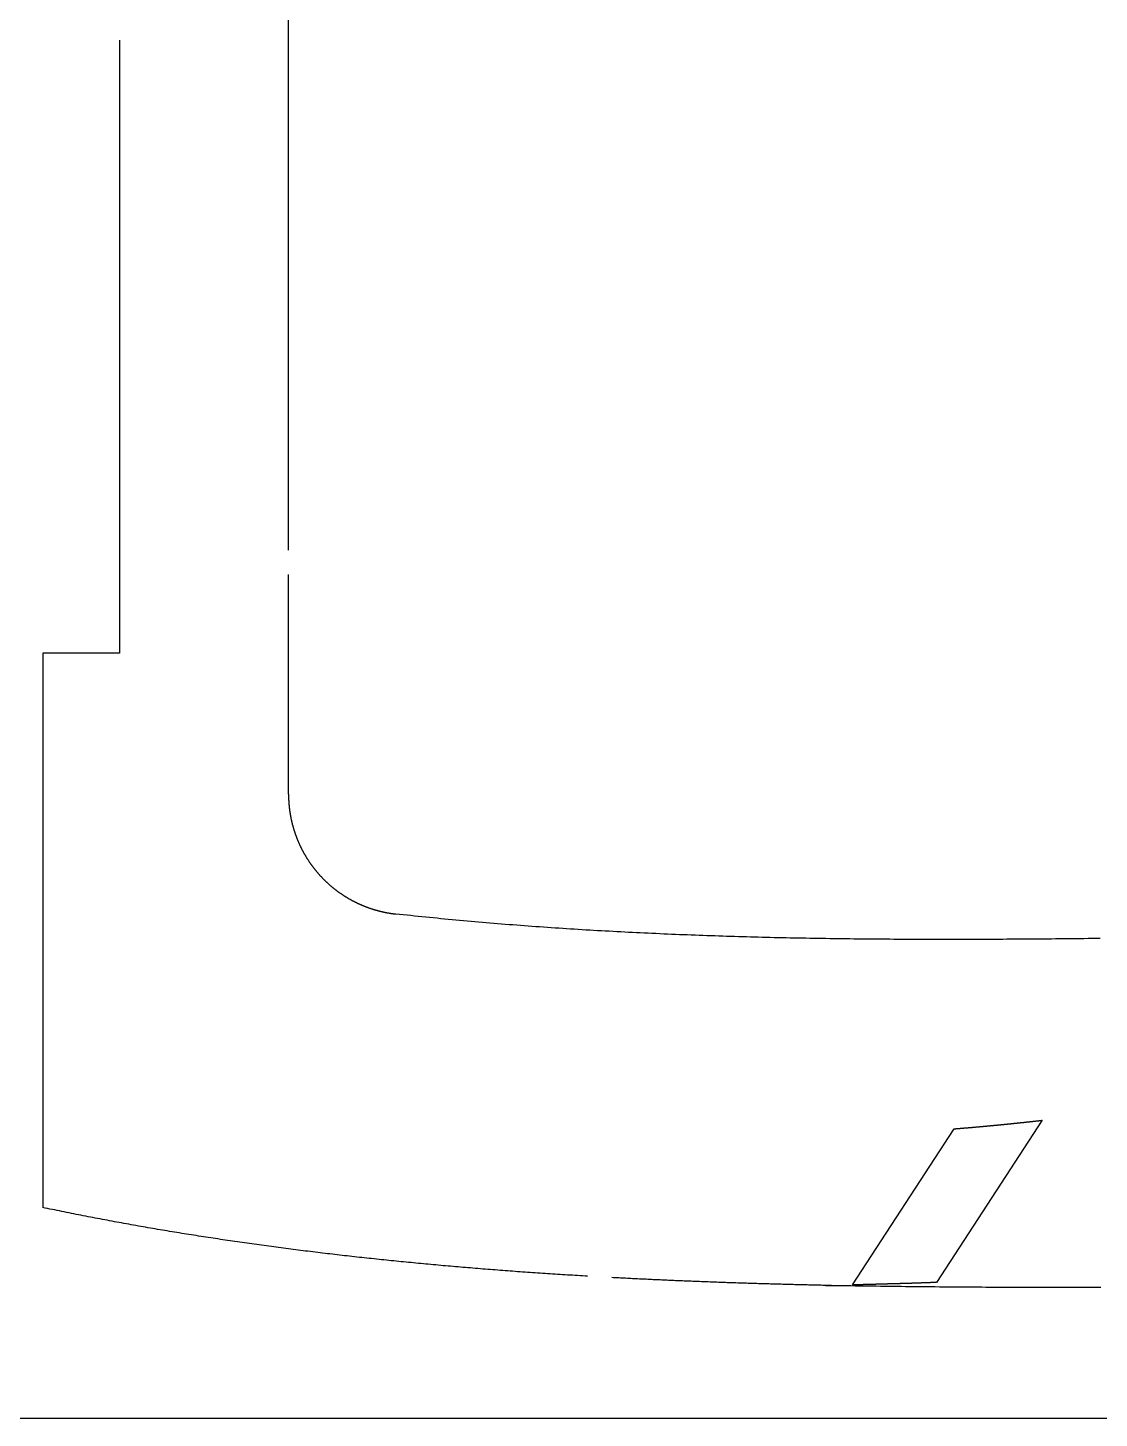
# Model space of a CAD drawing. Extents: x -234 to 666, y 203 to 303.
# Drawn here: x 112.3 to 156.2, y 203.5 to 260.5 of the extents above; entities that cross this region are included whole.
import ezdxf

# ---------------------------------------------------------------- set-up
doc = ezdxf.new("R2010")
doc.units = 0
doc.layers.get('0').update_dxf_attribs({"linetype": 'CONTINUOUS'})
doc.layers.add('90X10', color=1, linetype='CONTINUOUS')

msp = doc.modelspace()

# ---------------------------------------------------------------- linework, layer by layer
for p, q in [((122.94486, 239.06249), (122.94486, 275.75354)), ((116.02549, 259.97074), (116.02549, 234.84529)), ((122.94486, 229.06249), (122.94486, 238.06249)), ((112.88118, 234.84529), (112.88118, 212.12437)), ((116.02549, 234.84529), (112.88118, 234.84529)), ((153.82603, 215.7001), (149.498, 209.05472)), ((146.05195, 208.95107), (150.2193, 215.34972)), ((145.18852, 208.92787), (144.94902, 208.92144))]:
    msp.add_line(p, q)
for points in [[(122.945, 229.062, 0), (122.945, 229.045, 0), (122.945, 229.028, 0), (122.945, 229.01, 0), (122.945, 228.993, 0), (122.946, 228.975, 0), (122.946, 228.958, 0), (122.946, 228.941, 0), (122.947, 228.923, 0), (122.947, 228.906, 0), (122.948, 228.888, 0), (122.949, 228.871, 0), (122.949, 228.854, 0), (122.95, 228.836, 0), (122.951, 228.819, 0), (122.952, 228.801, 0), (122.953, 228.784, 0), (122.954, 228.767, 0), (122.955, 228.749, 0), (122.956, 228.732, 0), (122.957, 228.715, 0), (122.958, 228.697, 0), (122.96, 228.68, 0), (122.961, 228.663, 0), (122.963, 228.645, 0), (122.964, 228.628, 0), (122.966, 228.611, 0), (122.967, 228.593, 0), (122.969, 228.576, 0), (122.971, 228.559, 0), (122.972, 228.542, 0), (122.974, 228.524, 0), (122.976, 228.507, 0), (122.978, 228.49, 0), (122.98, 228.472, 0), (122.982, 228.455, 0), (122.984, 228.438, 0), (122.987, 228.421, 0), (122.989, 228.404, 0), (122.991, 228.386, 0), (122.994, 228.369, 0), (122.996, 228.352, 0), (122.999, 228.335, 0), (123.001, 228.318, 0), (123.004, 228.301, 0), (123.007, 228.283, 0), (123.009, 228.266, 0), (123.012, 228.249, 0), (123.015, 228.232, 0), (123.018, 228.215, 0), (123.021, 228.198, 0), (123.024, 228.181, 0), (123.027, 228.164, 0), (123.031, 228.147, 0), (123.034, 228.13, 0), (123.037, 228.113, 0), (123.04, 228.096, 0), (123.044, 228.079, 0), (123.047, 228.062, 0), (123.051, 228.045, 0), (123.054, 228.028, 0), (123.058, 228.011, 0), (123.062, 227.994, 0), (123.066, 227.977, 0), (123.07, 227.96, 0), (123.073, 227.943, 0), (123.077, 227.926, 0), (123.081, 227.909, 0), (123.085, 227.892, 0), (123.09, 227.875, 0), (123.094, 227.859, 0), (123.098, 227.842, 0), (123.102, 227.825, 0), (123.107, 227.808, 0), (123.111, 227.791, 0), (123.116, 227.775, 0), (123.12, 227.758, 0), (123.125, 227.741, 0), (123.13, 227.724, 0), (123.134, 227.708, 0), (123.139, 227.691, 0), (123.144, 227.674, 0), (123.149, 227.658, 0), (123.154, 227.641, 0), (123.159, 227.624, 0), (123.164, 227.608, 0), (123.169, 227.591, 0), (123.174, 227.574, 0), (123.18, 227.558, 0), (123.185, 227.541, 0), (123.19, 227.525, 0), (123.196, 227.508, 0), (123.201, 227.492, 0), (123.207, 227.475, 0), (123.212, 227.459, 0), (123.218, 227.442, 0), (123.224, 227.426, 0), (123.23, 227.41, 0), (123.235, 227.393, 0), (123.241, 227.377, 0), (123.247, 227.361, 0), (123.253, 227.344, 0), (123.259, 227.328, 0), (123.266, 227.312, 0), (123.272, 227.295, 0), (123.278, 227.279, 0), (123.284, 227.263, 0), (123.291, 227.247, 0), (123.297, 227.23, 0), (123.304, 227.214, 0), (123.31, 227.198, 0), (123.317, 227.182, 0), (123.323, 227.166, 0), (123.33, 227.15, 0), (123.337, 227.134, 0), (123.344, 227.118, 0), (123.351, 227.102, 0), (123.358, 227.086, 0), (123.365, 227.07, 0), (123.372, 227.054, 0), (123.379, 227.038, 0), (123.386, 227.022, 0), (123.393, 227.006, 0), (123.4, 226.99, 0), (123.408, 226.975, 0), (123.415, 226.959, 0), (123.423, 226.943, 0), (123.43, 226.927, 0), (123.438, 226.912, 0), (123.445, 226.896, 0), (123.453, 226.881, 0), (123.461, 226.865, 0), (123.468, 226.849, 0), (123.476, 226.834, 0), (123.484, 226.818, 0), (123.492, 226.803, 0), (123.5, 226.787, 0), (123.508, 226.772, 0), (123.516, 226.757, 0), (123.524, 226.741, 0), (123.532, 226.726, 0), (123.541, 226.711, 0), (123.549, 226.695, 0), (123.557, 226.68, 0), (123.566, 226.665, 0), (123.574, 226.65, 0), (123.583, 226.635, 0), (123.591, 226.62, 0), (123.6, 226.605, 0), (123.608, 226.589, 0), (123.617, 226.574, 0), (123.626, 226.56, 0), (123.635, 226.545, 0), (123.644, 226.53, 0), (123.653, 226.515, 0), (123.662, 226.5, 0), (123.671, 226.485, 0), (123.68, 226.47, 0), (123.689, 226.456, 0), (123.698, 226.441, 0), (123.707, 226.426, 0), (123.716, 226.411, 0), (123.726, 226.397, 0), (123.735, 226.382, 0), (123.745, 226.368, 0), (123.754, 226.353, 0), (123.764, 226.339, 0), (123.773, 226.324, 0), (123.783, 226.31, 0), (123.793, 226.295, 0), (123.802, 226.281, 0), (123.812, 226.267, 0), (123.822, 226.252, 0), (123.832, 226.238, 0), (123.842, 226.224, 0), (123.852, 226.21, 0), (123.862, 226.196, 0), (123.872, 226.181, 0), (123.882, 226.167, 0), (123.892, 226.153, 0), (123.903, 226.139, 0), (123.913, 226.125, 0), (123.923, 226.111, 0), (123.934, 226.098, 0), (123.944, 226.084, 0), (123.955, 226.07, 0), (123.965, 226.056, 0), (123.976, 226.042, 0), (123.986, 226.029, 0), (123.997, 226.015, 0), (124.008, 226.001, 0), (124.019, 225.988, 0), (124.029, 225.974, 0), (124.04, 225.96, 0), (124.051, 225.947, 0), (124.062, 225.934, 0), (124.073, 225.92, 0), (124.084, 225.907, 0), (124.095, 225.893, 0), (124.107, 225.88, 0), (124.118, 225.867, 0), (124.129, 225.854, 0), (124.14, 225.84, 0), (124.152, 225.827, 0), (124.163, 225.814, 0), (124.175, 225.801, 0), (124.186, 225.788, 0), (124.198, 225.775, 0), (124.209, 225.762, 0), (124.221, 225.749, 0), (124.233, 225.736, 0), (124.244, 225.723, 0), (124.256, 225.71, 0), (124.268, 225.698, 0), (124.28, 225.685, 0), (124.292, 225.672, 0), (124.304, 225.66, 0), (124.316, 225.647, 0), (124.328, 225.634, 0), (124.34, 225.622, 0), (124.352, 225.609, 0), (124.364, 225.597, 0), (124.377, 225.585, 0), (124.389, 225.572, 0), (124.401, 225.56, 0), (124.414, 225.548, 0), (124.426, 225.535, 0), (124.438, 225.523, 0), (124.451, 225.511, 0), (124.464, 225.499, 0), (124.476, 225.487, 0), (124.489, 225.475, 0), (124.501, 225.463, 0), (124.514, 225.451, 0), (124.527, 225.439, 0), (124.54, 225.428, 0), (124.552, 225.416, 0), (124.565, 225.404, 0), (124.578, 225.392, 0), (124.591, 225.381, 0), (124.604, 225.369, 0), (124.617, 225.358, 0), (124.63, 225.346, 0), (124.643, 225.335, 0), (124.657, 225.323, 0), (124.67, 225.312, 0), (124.683, 225.301, 0), (124.696, 225.289, 0), (124.709, 225.278, 0), (124.723, 225.267, 0), (124.736, 225.256, 0), (124.75, 225.245, 0), (124.763, 225.234, 0), (124.777, 225.223, 0), (124.79, 225.212, 0), (124.804, 225.201, 0), (124.817, 225.19, 0), (124.831, 225.18, 0), (124.845, 225.169, 0), (124.858, 225.158, 0), (124.872, 225.148, 0), (124.886, 225.137, 0), (124.9, 225.127, 0), (124.913, 225.116, 0), (124.927, 225.106, 0), (124.941, 225.095, 0), (124.955, 225.085, 0), (124.969, 225.075, 0), (124.983, 225.064, 0), (124.997, 225.054, 0), (125.012, 225.044, 0), (125.026, 225.034, 0), (125.04, 225.024, 0), (125.054, 225.014, 0), (125.068, 225.004, 0), (125.083, 224.994, 0), (125.097, 224.984, 0), (125.111, 224.975, 0), (125.126, 224.965, 0), (125.14, 224.955, 0), (125.155, 224.946, 0), (125.169, 224.936, 0), (125.184, 224.926, 0), (125.198, 224.917, 0), (125.213, 224.908, 0), (125.227, 224.898, 0), (125.242, 224.889, 0), (125.257, 224.88, 0), (125.271, 224.87, 0), (125.286, 224.861, 0), (125.301, 224.852, 0), (125.316, 224.843, 0), (125.331, 224.834, 0), (125.346, 224.825, 0), (125.361, 224.816, 0), (125.376, 224.807, 0), (125.391, 224.798, 0), (125.406, 224.79, 0), (125.421, 224.781, 0), (125.436, 224.772, 0), (125.451, 224.764, 0), (125.466, 224.755, 0), (125.481, 224.747, 0), (125.496, 224.738, 0), (125.512, 224.73, 0), (125.527, 224.722, 0), (125.542, 224.713, 0), (125.558, 224.705, 0), (125.573, 224.697, 0), (125.588, 224.689, 0), (125.604, 224.681, 0), (125.619, 224.673, 0), (125.635, 224.665, 0), (125.65, 224.657, 0), (125.666, 224.649, 0), (125.681, 224.641, 0), (125.697, 224.633, 0), (125.713, 224.626, 0), (125.728, 224.618, 0), (125.744, 224.61, 0), (125.76, 224.603, 0), (125.775, 224.595, 0), (125.791, 224.588, 0), (125.807, 224.581, 0), (125.823, 224.573, 0), (125.839, 224.566, 0), (125.855, 224.559, 0), (125.87, 224.552, 0), (125.886, 224.545, 0), (125.902, 224.538, 0), (125.918, 224.531, 0), (125.934, 224.524, 0), (125.95, 224.517, 0), (125.966, 224.51, 0), (125.982, 224.504, 0), (125.998, 224.497, 0), (126.014, 224.49, 0), (126.031, 224.484, 0), (126.047, 224.477, 0), (126.063, 224.471, 0), (126.079, 224.464, 0), (126.095, 224.458, 0), (126.111, 224.452, 0), (126.128, 224.446, 0), (126.144, 224.439, 0), (126.16, 224.433, 0), (126.177, 224.427, 0), (126.193, 224.421, 0), (126.209, 224.415, 0), (126.226, 224.409, 0), (126.242, 224.404, 0), (126.258, 224.398, 0), (126.275, 224.392, 0), (126.291, 224.387, 0), (126.308, 224.381, 0), (126.324, 224.376, 0), (126.341, 224.37, 0), (126.357, 224.365, 0), (126.374, 224.359, 0), (126.39, 224.354, 0), (126.407, 224.349, 0), (126.423, 224.344, 0), (126.44, 224.339, 0), (126.457, 224.333, 0), (126.473, 224.328, 0), (126.49, 224.324, 0), (126.507, 224.319, 0), (126.523, 224.314, 0), (126.54, 224.309, 0), (126.557, 224.304, 0), (126.573, 224.3, 0), (126.59, 224.295, 0), (126.607, 224.291, 0), (126.624, 224.286, 0), (126.641, 224.282, 0), (126.657, 224.277, 0), (126.674, 224.273, 0), (126.691, 224.269, 0), (126.708, 224.265, 0), (126.725, 224.261, 0), (126.742, 224.257, 0), (126.759, 224.253, 0), (126.776, 224.249, 0), (126.793, 224.245, 0), (126.809, 224.241, 0), (126.826, 224.237, 0), (126.843, 224.234, 0), (126.86, 224.23, 0), (126.877, 224.226, 0), (126.894, 224.223, 0), (126.911, 224.219, 0), (126.929, 224.216, 0), (126.946, 224.213, 0), (126.963, 224.209, 0), (126.98, 224.206, 0), (126.997, 224.203, 0), (127.014, 224.2, 0), (127.031, 224.197, 0), (127.048, 224.194, 0), (127.065, 224.191, 0), (127.083, 224.188, 0), (127.1, 224.185, 0), (127.117, 224.183, 0), (127.134, 224.18, 0), (127.151, 224.177, 0), (127.169, 224.175, 0), (127.186, 224.172, 0), (127.203, 224.17, 0), (127.22, 224.167, 0), (127.238, 224.165, 0), (127.255, 224.163, 0), (127.272, 224.161, 0), (127.289, 224.159, 0), (127.307, 224.156, 0), (127.324, 224.154, 0), (127.341, 224.152, 0)], [(156.2, 223.151, 0), (156.033, 223.148, 0), (155.867, 223.146, 0), (155.7, 223.144, 0), (155.533, 223.142, 0), (155.367, 223.141, 0), (155.2, 223.139, 0), (155.034, 223.137, 0), (154.868, 223.135, 0), (154.701, 223.133, 0), (154.535, 223.132, 0), (154.368, 223.13, 0), (154.202, 223.128, 0), (154.036, 223.127, 0), (153.87, 223.125, 0), (153.703, 223.124, 0), (153.537, 223.123, 0), (153.371, 223.121, 0), (153.205, 223.12, 0), (153.039, 223.119, 0), (152.873, 223.118, 0), (152.707, 223.117, 0), (152.541, 223.116, 0), (152.375, 223.115, 0), (152.209, 223.114, 0), (152.044, 223.113, 0), (151.878, 223.112, 0), (151.712, 223.111, 0), (151.546, 223.111, 0), (151.381, 223.11, 0), (151.215, 223.109, 0), (151.05, 223.109, 0), (150.884, 223.108, 0), (150.719, 223.108, 0), (150.553, 223.108, 0), (150.388, 223.108, 0), (150.222, 223.107, 0), (150.057, 223.107, 0), (149.892, 223.107, 0), (149.727, 223.107, 0), (149.562, 223.108, 0), (149.397, 223.108, 0), (149.232, 223.108, 0), (149.067, 223.108, 0), (148.902, 223.109, 0), (148.737, 223.109, 0), (148.572, 223.11, 0), (148.407, 223.11, 0), (148.242, 223.111, 0), (148.078, 223.112, 0), (147.913, 223.113, 0), (147.749, 223.114, 0), (147.584, 223.115, 0), (147.42, 223.116, 0), (147.255, 223.117, 0), (147.091, 223.118, 0), (146.927, 223.12, 0), (146.762, 223.121, 0), (146.598, 223.123, 0), (146.434, 223.124, 0), (146.27, 223.126, 0), (146.106, 223.128, 0), (145.942, 223.13, 0), (145.778, 223.132, 0), (145.614, 223.134, 0), (145.451, 223.136, 0), (145.287, 223.138, 0), (145.123, 223.141, 0), (144.96, 223.143, 0), (144.796, 223.145, 0), (144.633, 223.148, 0), (144.47, 223.151, 0), (144.306, 223.154, 0), (144.143, 223.157, 0), (143.98, 223.16, 0), (143.817, 223.163, 0), (143.654, 223.166, 0), (143.491, 223.169, 0), (143.328, 223.173, 0), (143.165, 223.176, 0), (143.002, 223.18, 0), (142.84, 223.183, 0), (142.677, 223.187, 0), (142.515, 223.191, 0), (142.352, 223.195, 0), (142.19, 223.199, 0), (142.028, 223.204, 0), (141.865, 223.208, 0), (141.703, 223.212, 0), (141.541, 223.217, 0), (141.379, 223.222, 0), (141.217, 223.227, 0), (141.055, 223.231, 0), (140.894, 223.236, 0), (140.732, 223.242, 0), (140.57, 223.247, 0), (140.409, 223.252, 0), (140.247, 223.258, 0), (140.086, 223.263, 0), (139.925, 223.269, 0), (139.764, 223.275, 0), (139.603, 223.281, 0), (139.442, 223.287, 0), (139.281, 223.293, 0), (139.12, 223.299, 0), (138.959, 223.306, 0), (138.798, 223.312, 0), (138.638, 223.319, 0), (138.477, 223.326, 0), (138.317, 223.333, 0), (138.157, 223.34, 0), (137.996, 223.347, 0), (137.836, 223.354, 0), (137.676, 223.362, 0), (137.516, 223.369, 0), (137.356, 223.377, 0), (137.197, 223.385, 0), (137.037, 223.392, 0), (136.877, 223.401, 0), (136.718, 223.409, 0), (136.558, 223.417, 0), (136.399, 223.425, 0), (136.24, 223.434, 0), (136.081, 223.443, 0), (135.922, 223.451, 0), (135.763, 223.46, 0), (135.604, 223.469, 0), (135.445, 223.479, 0), (135.287, 223.488, 0), (135.128, 223.497, 0), (134.97, 223.507, 0), (134.811, 223.517, 0), (134.653, 223.527, 0), (134.495, 223.537, 0), (134.337, 223.547, 0), (134.179, 223.557, 0), (134.021, 223.567, 0), (133.864, 223.578, 0), (133.706, 223.589, 0), (133.549, 223.599, 0), (133.391, 223.61, 0), (133.234, 223.622, 0), (133.077, 223.633, 0), (132.92, 223.644, 0), (132.763, 223.656, 0), (132.606, 223.667, 0), (132.449, 223.679, 0), (132.293, 223.691, 0), (132.136, 223.703, 0), (131.98, 223.715, 0), (131.823, 223.728, 0), (131.667, 223.74, 0), (131.511, 223.753, 0), (131.355, 223.766, 0), (131.199, 223.779, 0), (131.043, 223.792, 0), (130.888, 223.805, 0), (130.732, 223.819, 0), (130.577, 223.832, 0), (130.422, 223.846, 0), (130.267, 223.86, 0), (130.111, 223.874, 0), (129.957, 223.888, 0), (129.802, 223.902, 0), (129.647, 223.917, 0), (129.492, 223.931, 0), (129.338, 223.946, 0), (129.184, 223.961, 0), (129.029, 223.976, 0), (128.875, 223.991, 0), (128.721, 224.007, 0), (128.568, 224.022, 0), (128.414, 224.038, 0), (128.26, 224.054, 0), (128.107, 224.07, 0), (127.953, 224.086, 0), (127.8, 224.102, 0), (127.647, 224.119, 0), (127.494, 224.136, 0), (127.341, 224.152, 0)], [(150.219, 215.35, 0), (150.235, 215.351, 0), (150.252, 215.352, 0), (150.268, 215.354, 0), (150.284, 215.355, 0), (150.3, 215.356, 0), (150.316, 215.357, 0), (150.333, 215.359, 0), (150.349, 215.36, 0), (150.365, 215.361, 0), (150.381, 215.363, 0), (150.397, 215.364, 0), (150.414, 215.365, 0), (150.43, 215.367, 0), (150.446, 215.368, 0), (150.462, 215.369, 0), (150.478, 215.371, 0), (150.495, 215.372, 0), (150.511, 215.373, 0), (150.527, 215.375, 0), (150.543, 215.376, 0), (150.559, 215.377, 0), (150.576, 215.379, 0), (150.592, 215.38, 0), (150.608, 215.381, 0), (150.624, 215.383, 0), (150.64, 215.384, 0), (150.657, 215.385, 0), (150.673, 215.387, 0), (150.689, 215.388, 0), (150.705, 215.389, 0), (150.721, 215.391, 0), (150.738, 215.392, 0), (150.754, 215.394, 0), (150.77, 215.395, 0), (150.786, 215.396, 0), (150.802, 215.398, 0), (150.819, 215.399, 0), (150.835, 215.4, 0), (150.851, 215.402, 0), (150.867, 215.403, 0), (150.883, 215.405, 0), (150.899, 215.406, 0), (150.916, 215.407, 0), (150.932, 215.409, 0), (150.948, 215.41, 0), (150.964, 215.412, 0), (150.98, 215.413, 0), (150.997, 215.414, 0), (151.013, 215.416, 0), (151.029, 215.417, 0), (151.045, 215.419, 0), (151.061, 215.42, 0), (151.078, 215.421, 0), (151.094, 215.423, 0), (151.11, 215.424, 0), (151.126, 215.426, 0), (151.142, 215.427, 0), (151.159, 215.429, 0), (151.175, 215.43, 0), (151.191, 215.431, 0), (151.207, 215.433, 0), (151.223, 215.434, 0), (151.239, 215.436, 0), (151.256, 215.437, 0), (151.272, 215.439, 0), (151.288, 215.44, 0), (151.304, 215.442, 0), (151.32, 215.443, 0), (151.337, 215.444, 0), (151.353, 215.446, 0), (151.369, 215.447, 0), (151.385, 215.449, 0), (151.401, 215.45, 0), (151.417, 215.452, 0), (151.434, 215.453, 0), (151.45, 215.455, 0), (151.466, 215.456, 0), (151.482, 215.458, 0), (151.498, 215.459, 0), (151.515, 215.461, 0), (151.531, 215.462, 0), (151.547, 215.464, 0), (151.563, 215.465, 0), (151.579, 215.467, 0), (151.595, 215.468, 0), (151.612, 215.47, 0), (151.628, 215.471, 0), (151.644, 215.473, 0), (151.66, 215.474, 0), (151.676, 215.476, 0), (151.693, 215.477, 0), (151.709, 215.479, 0), (151.725, 215.48, 0), (151.741, 215.482, 0), (151.757, 215.483, 0), (151.773, 215.485, 0), (151.79, 215.486, 0), (151.806, 215.488, 0), (151.822, 215.489, 0), (151.838, 215.491, 0), (151.854, 215.493, 0), (151.871, 215.494, 0), (151.887, 215.496, 0), (151.903, 215.497, 0), (151.919, 215.499, 0), (151.935, 215.5, 0), (151.951, 215.502, 0), (151.968, 215.503, 0), (151.984, 215.505, 0), (152, 215.507, 0), (152.016, 215.508, 0), (152.032, 215.51, 0), (152.048, 215.511, 0), (152.065, 215.513, 0), (152.081, 215.514, 0), (152.097, 215.516, 0), (152.113, 215.518, 0), (152.129, 215.519, 0), (152.146, 215.521, 0), (152.162, 215.522, 0), (152.178, 215.524, 0), (152.194, 215.525, 0), (152.21, 215.527, 0), (152.226, 215.529, 0), (152.243, 215.53, 0), (152.259, 215.532, 0), (152.275, 215.534, 0), (152.291, 215.535, 0), (152.307, 215.537, 0), (152.323, 215.538, 0), (152.34, 215.54, 0), (152.356, 215.542, 0), (152.372, 215.543, 0), (152.388, 215.545, 0), (152.404, 215.546, 0), (152.42, 215.548, 0), (152.437, 215.55, 0), (152.453, 215.551, 0), (152.469, 215.553, 0), (152.485, 215.555, 0), (152.501, 215.556, 0), (152.517, 215.558, 0), (152.534, 215.56, 0), (152.55, 215.561, 0), (152.566, 215.563, 0), (152.582, 215.565, 0), (152.598, 215.566, 0), (152.614, 215.568, 0), (152.631, 215.57, 0), (152.647, 215.571, 0), (152.663, 215.573, 0), (152.679, 215.575, 0), (152.695, 215.576, 0), (152.711, 215.578, 0), (152.728, 215.58, 0), (152.744, 215.581, 0), (152.76, 215.583, 0), (152.776, 215.585, 0), (152.792, 215.586, 0), (152.808, 215.588, 0), (152.825, 215.59, 0), (152.841, 215.591, 0), (152.857, 215.593, 0), (152.873, 215.595, 0), (152.889, 215.597, 0), (152.905, 215.598, 0), (152.922, 215.6, 0), (152.938, 215.602, 0), (152.954, 215.603, 0), (152.97, 215.605, 0), (152.986, 215.607, 0), (153.002, 215.609, 0), (153.018, 215.61, 0), (153.035, 215.612, 0), (153.051, 215.614, 0), (153.067, 215.615, 0), (153.083, 215.617, 0), (153.099, 215.619, 0), (153.115, 215.621, 0), (153.132, 215.622, 0), (153.148, 215.624, 0), (153.164, 215.626, 0), (153.18, 215.628, 0), (153.196, 215.629, 0), (153.212, 215.631, 0), (153.229, 215.633, 0), (153.245, 215.635, 0), (153.261, 215.637, 0), (153.277, 215.638, 0), (153.293, 215.64, 0), (153.309, 215.642, 0), (153.325, 215.644, 0), (153.342, 215.645, 0), (153.358, 215.647, 0), (153.374, 215.649, 0), (153.39, 215.651, 0), (153.406, 215.653, 0), (153.422, 215.654, 0), (153.438, 215.656, 0), (153.455, 215.658, 0), (153.471, 215.66, 0), (153.487, 215.662, 0), (153.503, 215.663, 0), (153.519, 215.665, 0), (153.535, 215.667, 0), (153.552, 215.669, 0), (153.568, 215.671, 0), (153.584, 215.672, 0), (153.6, 215.674, 0), (153.616, 215.676, 0), (153.632, 215.678, 0), (153.648, 215.68, 0), (153.665, 215.682, 0), (153.681, 215.683, 0), (153.697, 215.685, 0), (153.713, 215.687, 0), (153.729, 215.689, 0), (153.745, 215.691, 0), (153.761, 215.693, 0), (153.778, 215.695, 0), (153.794, 215.696, 0), (153.81, 215.698, 0), (153.826, 215.7, 0)], [(135.196, 209.308, 0), (135.094, 209.314, 0), (134.991, 209.32, 0), (134.889, 209.326, 0), (134.786, 209.333, 0), (134.684, 209.339, 0), (134.581, 209.345, 0), (134.479, 209.351, 0), (134.376, 209.358, 0), (134.274, 209.364, 0), (134.171, 209.371, 0), (134.069, 209.377, 0), (133.966, 209.384, 0), (133.864, 209.39, 0), (133.762, 209.397, 0), (133.66, 209.404, 0), (133.557, 209.41, 0), (133.455, 209.417, 0), (133.353, 209.424, 0), (133.25, 209.431, 0), (133.148, 209.438, 0), (133.046, 209.445, 0), (132.944, 209.452, 0), (132.842, 209.459, 0), (132.74, 209.466, 0), (132.638, 209.473, 0), (132.536, 209.481, 0), (132.433, 209.488, 0), (132.331, 209.495, 0), (132.229, 209.503, 0), (132.127, 209.51, 0), (132.026, 209.518, 0), (131.924, 209.525, 0), (131.822, 209.533, 0), (131.72, 209.541, 0), (131.618, 209.548, 0), (131.516, 209.556, 0), (131.414, 209.564, 0), (131.312, 209.572, 0), (131.211, 209.58, 0), (131.109, 209.588, 0), (131.007, 209.596, 0), (130.905, 209.604, 0), (130.804, 209.612, 0), (130.702, 209.621, 0), (130.6, 209.629, 0), (130.499, 209.637, 0), (130.397, 209.646, 0), (130.296, 209.654, 0), (130.194, 209.662, 0), (130.092, 209.671, 0), (129.991, 209.68, 0), (129.889, 209.688, 0), (129.788, 209.697, 0), (129.686, 209.706, 0), (129.585, 209.715, 0), (129.484, 209.724, 0), (129.382, 209.732, 0), (129.281, 209.741, 0), (129.18, 209.751, 0), (129.078, 209.76, 0), (128.977, 209.769, 0), (128.876, 209.778, 0), (128.774, 209.787, 0), (128.673, 209.797, 0), (128.572, 209.806, 0), (128.471, 209.816, 0), (128.37, 209.825, 0), (128.268, 209.835, 0), (128.167, 209.844, 0), (128.066, 209.854, 0), (127.965, 209.864, 0), (127.864, 209.874, 0), (127.763, 209.883, 0), (127.662, 209.893, 0), (127.561, 209.903, 0), (127.46, 209.913, 0), (127.359, 209.924, 0), (127.258, 209.934, 0), (127.157, 209.944, 0), (127.057, 209.954, 0), (126.956, 209.965, 0), (126.855, 209.975, 0), (126.754, 209.985, 0), (126.653, 209.996, 0), (126.553, 210.007, 0), (126.452, 210.017, 0), (126.351, 210.028, 0), (126.251, 210.039, 0), (126.15, 210.05, 0), (126.049, 210.06, 0), (125.949, 210.071, 0), (125.848, 210.082, 0), (125.747, 210.094, 0), (125.647, 210.105, 0), (125.546, 210.116, 0), (125.446, 210.127, 0), (125.345, 210.139, 0), (125.245, 210.15, 0), (125.145, 210.161, 0), (125.044, 210.173, 0), (124.944, 210.185, 0), (124.843, 210.196, 0), (124.743, 210.208, 0), (124.643, 210.22, 0), (124.543, 210.232, 0), (124.442, 210.243, 0), (124.342, 210.255, 0), (124.242, 210.267, 0), (124.142, 210.28, 0), (124.041, 210.292, 0), (123.941, 210.304, 0), (123.841, 210.316, 0), (123.741, 210.329, 0), (123.641, 210.341, 0), (123.541, 210.354, 0), (123.441, 210.366, 0), (123.341, 210.379, 0), (123.241, 210.391, 0), (123.141, 210.404, 0), (123.041, 210.417, 0), (122.941, 210.43, 0), (122.841, 210.443, 0), (122.741, 210.456, 0), (122.642, 210.469, 0), (122.542, 210.482, 0), (122.442, 210.495, 0), (122.342, 210.509, 0), (122.243, 210.522, 0), (122.143, 210.536, 0), (122.043, 210.549, 0), (121.944, 210.563, 0), (121.844, 210.576, 0), (121.744, 210.59, 0), (121.645, 210.604, 0), (121.545, 210.618, 0), (121.446, 210.631, 0), (121.346, 210.645, 0), (121.247, 210.66, 0), (121.147, 210.674, 0), (121.048, 210.688, 0), (120.948, 210.702, 0), (120.849, 210.716, 0), (120.749, 210.731, 0), (120.65, 210.745, 0), (120.551, 210.76, 0), (120.451, 210.774, 0), (120.352, 210.789, 0), (120.253, 210.804, 0), (120.154, 210.819, 0), (120.055, 210.834, 0), (119.955, 210.849, 0), (119.856, 210.864, 0), (119.757, 210.879, 0), (119.658, 210.894, 0), (119.559, 210.909, 0), (119.46, 210.925, 0), (119.361, 210.94, 0), (119.262, 210.955, 0), (119.163, 210.971, 0), (119.064, 210.987, 0), (118.965, 211.002, 0), (118.866, 211.018, 0), (118.767, 211.034, 0), (118.668, 211.05, 0), (118.57, 211.066, 0), (118.471, 211.082, 0), (118.372, 211.098, 0), (118.273, 211.114, 0), (118.174, 211.13, 0), (118.076, 211.147, 0), (117.977, 211.163, 0), (117.878, 211.18, 0), (117.78, 211.196, 0), (117.681, 211.213, 0), (117.583, 211.23, 0), (117.484, 211.247, 0), (117.386, 211.263, 0), (117.287, 211.28, 0), (117.189, 211.297, 0), (117.09, 211.315, 0), (116.992, 211.332, 0), (116.893, 211.349, 0), (116.795, 211.366, 0), (116.697, 211.384, 0), (116.598, 211.401, 0), (116.5, 211.419, 0), (116.402, 211.436, 0), (116.303, 211.454, 0), (116.205, 211.472, 0), (116.107, 211.49, 0), (116.009, 211.508, 0), (115.911, 211.526, 0), (115.813, 211.544, 0), (115.715, 211.562, 0), (115.616, 211.58, 0), (115.518, 211.599, 0), (115.42, 211.617, 0), (115.322, 211.636, 0), (115.224, 211.654, 0), (115.127, 211.673, 0), (115.029, 211.692, 0), (114.931, 211.71, 0), (114.833, 211.729, 0), (114.735, 211.748, 0), (114.637, 211.767, 0), (114.539, 211.787, 0), (114.442, 211.806, 0), (114.344, 211.825, 0), (114.246, 211.844, 0), (114.149, 211.864, 0), (114.051, 211.883, 0), (113.953, 211.903, 0), (113.856, 211.923, 0), (113.758, 211.943, 0), (113.661, 211.962, 0), (113.563, 211.982, 0), (113.466, 212.002, 0), (113.368, 212.023, 0), (113.271, 212.043, 0), (113.173, 212.063, 0), (113.076, 212.083, 0), (112.978, 212.104, 0), (112.881, 212.124, 0)], [(145.189, 208.928, 0), (145.117, 208.929, 0), (145.046, 208.931, 0), (144.974, 208.932, 0), (144.903, 208.934, 0), (144.832, 208.935, 0), (144.76, 208.937, 0), (144.689, 208.938, 0), (144.618, 208.94, 0), (144.546, 208.942, 0), (144.475, 208.943, 0), (144.404, 208.945, 0), (144.332, 208.946, 0), (144.261, 208.948, 0), (144.19, 208.95, 0), (144.119, 208.951, 0), (144.047, 208.953, 0), (143.976, 208.955, 0), (143.905, 208.957, 0), (143.834, 208.958, 0), (143.762, 208.96, 0), (143.691, 208.962, 0), (143.62, 208.964, 0), (143.549, 208.965, 0), (143.478, 208.967, 0), (143.406, 208.969, 0), (143.335, 208.971, 0), (143.264, 208.973, 0), (143.193, 208.975, 0), (143.122, 208.977, 0), (143.051, 208.979, 0), (142.98, 208.981, 0), (142.908, 208.982, 0), (142.837, 208.984, 0), (142.766, 208.986, 0), (142.695, 208.988, 0), (142.624, 208.99, 0), (142.553, 208.993, 0), (142.482, 208.995, 0), (142.411, 208.997, 0), (142.34, 208.999, 0), (142.269, 209.001, 0), (142.198, 209.003, 0), (142.127, 209.005, 0), (142.056, 209.007, 0), (141.985, 209.009, 0), (141.914, 209.012, 0), (141.843, 209.014, 0), (141.772, 209.016, 0), (141.701, 209.018, 0), (141.63, 209.021, 0), (141.559, 209.023, 0), (141.488, 209.025, 0), (141.417, 209.028, 0), (141.346, 209.03, 0), (141.275, 209.032, 0), (141.204, 209.035, 0), (141.134, 209.037, 0), (141.063, 209.039, 0), (140.992, 209.042, 0), (140.921, 209.044, 0), (140.85, 209.047, 0), (140.779, 209.049, 0), (140.708, 209.052, 0), (140.638, 209.054, 0), (140.567, 209.057, 0), (140.496, 209.059, 0), (140.425, 209.062, 0), (140.354, 209.065, 0), (140.284, 209.067, 0), (140.213, 209.07, 0), (140.142, 209.072, 0), (140.071, 209.075, 0), (140.001, 209.078, 0), (139.93, 209.08, 0), (139.859, 209.083, 0), (139.788, 209.086, 0), (139.718, 209.089, 0), (139.647, 209.091, 0), (139.576, 209.094, 0), (139.506, 209.097, 0), (139.435, 209.1, 0), (139.364, 209.103, 0), (139.294, 209.106, 0), (139.223, 209.109, 0), (139.152, 209.111, 0), (139.082, 209.114, 0), (139.011, 209.117, 0), (138.941, 209.12, 0), (138.87, 209.123, 0), (138.799, 209.126, 0), (138.729, 209.129, 0), (138.658, 209.132, 0), (138.588, 209.135, 0), (138.517, 209.139, 0), (138.447, 209.142, 0), (138.376, 209.145, 0), (138.306, 209.148, 0), (138.235, 209.151, 0), (138.165, 209.154, 0), (138.094, 209.158, 0), (138.024, 209.161, 0), (137.953, 209.164, 0), (137.883, 209.167, 0), (137.812, 209.171, 0), (137.742, 209.174, 0), (137.672, 209.177, 0), (137.601, 209.181, 0), (137.531, 209.184, 0), (137.46, 209.187, 0), (137.39, 209.191, 0), (137.32, 209.194, 0), (137.249, 209.198, 0), (137.179, 209.201, 0), (137.108, 209.205, 0), (137.038, 209.208, 0), (136.968, 209.212, 0), (136.897, 209.215, 0), (136.827, 209.219, 0), (136.757, 209.222, 0), (136.687, 209.226, 0), (136.616, 209.23, 0), (136.546, 209.233, 0), (136.476, 209.237, 0), (136.405, 209.241, 0), (136.335, 209.245, 0), (136.265, 209.248, 0), (136.195, 209.252, 0)], [(156.218, 208.853, 0), (156.043, 208.852, 0), (155.868, 208.852, 0), (155.694, 208.851, 0), (155.519, 208.851, 0), (155.345, 208.85, 0), (155.17, 208.85, 0), (154.996, 208.85, 0), (154.821, 208.849, 0), (154.647, 208.849, 0), (154.472, 208.849, 0), (154.298, 208.848, 0), (154.124, 208.848, 0), (153.95, 208.848, 0), (153.775, 208.848, 0), (153.601, 208.848, 0), (153.427, 208.848, 0), (153.253, 208.848, 0), (153.079, 208.849, 0), (152.905, 208.849, 0), (152.731, 208.849, 0), (152.558, 208.85, 0), (152.384, 208.85, 0), (152.21, 208.85, 0), (152.036, 208.851, 0), (151.863, 208.852, 0), (151.689, 208.852, 0), (151.515, 208.853, 0), (151.342, 208.854, 0), (151.168, 208.855, 0), (150.995, 208.855, 0), (150.822, 208.856, 0), (150.648, 208.857, 0), (150.475, 208.859, 0), (150.302, 208.86, 0), (150.129, 208.861, 0), (149.955, 208.862, 0), (149.782, 208.864, 0), (149.609, 208.865, 0), (149.436, 208.867, 0), (149.263, 208.868, 0), (149.09, 208.87, 0), (148.918, 208.872, 0), (148.745, 208.873, 0), (148.572, 208.875, 0), (148.399, 208.877, 0), (148.227, 208.879, 0), (148.054, 208.881, 0), (147.881, 208.883, 0), (147.709, 208.886, 0), (147.536, 208.888, 0), (147.364, 208.89, 0), (147.191, 208.892, 0), (147.019, 208.895, 0), (146.846, 208.897, 0), (146.674, 208.899, 0), (146.501, 208.901, 0), (146.329, 208.904, 0), (146.156, 208.906, 0), (145.984, 208.908, 0), (145.811, 208.91, 0), (145.639, 208.912, 0), (145.466, 208.915, 0), (145.294, 208.917, 0), (145.122, 208.919, 0), (144.949, 208.921, 0)], [(149.498, 209.055, 0), (149.483, 209.054, 0), (149.467, 209.053, 0), (149.452, 209.053, 0), (149.436, 209.052, 0), (149.421, 209.052, 0), (149.405, 209.051, 0), (149.39, 209.05, 0), (149.374, 209.05, 0), (149.359, 209.049, 0), (149.344, 209.049, 0), (149.328, 209.048, 0), (149.313, 209.047, 0), (149.297, 209.047, 0), (149.282, 209.046, 0), (149.266, 209.046, 0), (149.251, 209.045, 0), (149.235, 209.044, 0), (149.22, 209.044, 0), (149.205, 209.043, 0), (149.189, 209.043, 0), (149.174, 209.042, 0), (149.158, 209.042, 0), (149.143, 209.041, 0), (149.127, 209.04, 0), (149.112, 209.04, 0), (149.096, 209.039, 0), (149.081, 209.039, 0), (149.066, 209.038, 0), (149.05, 209.038, 0), (149.035, 209.037, 0), (149.019, 209.036, 0), (149.004, 209.036, 0), (148.988, 209.035, 0), (148.973, 209.035, 0), (148.957, 209.034, 0), (148.942, 209.034, 0), (148.927, 209.033, 0), (148.911, 209.033, 0), (148.896, 209.032, 0), (148.88, 209.031, 0), (148.865, 209.031, 0), (148.849, 209.03, 0), (148.834, 209.03, 0), (148.818, 209.029, 0), (148.803, 209.029, 0), (148.787, 209.028, 0), (148.772, 209.028, 0), (148.757, 209.027, 0), (148.741, 209.027, 0), (148.726, 209.026, 0), (148.71, 209.026, 0), (148.695, 209.025, 0), (148.679, 209.025, 0), (148.664, 209.024, 0), (148.648, 209.024, 0), (148.633, 209.023, 0), (148.618, 209.023, 0), (148.602, 209.022, 0), (148.587, 209.021, 0), (148.571, 209.021, 0), (148.556, 209.02, 0), (148.54, 209.02, 0), (148.525, 209.019, 0), (148.509, 209.019, 0), (148.494, 209.018, 0), (148.479, 209.018, 0), (148.463, 209.017, 0), (148.448, 209.017, 0), (148.432, 209.017, 0), (148.417, 209.016, 0), (148.401, 209.016, 0), (148.386, 209.015, 0), (148.37, 209.015, 0), (148.355, 209.014, 0), (148.339, 209.014, 0), (148.324, 209.013, 0), (148.309, 209.013, 0), (148.293, 209.012, 0), (148.278, 209.012, 0), (148.262, 209.011, 0), (148.247, 209.011, 0), (148.231, 209.01, 0), (148.216, 209.01, 0), (148.2, 209.009, 0), (148.185, 209.009, 0), (148.17, 209.008, 0), (148.154, 209.008, 0), (148.139, 209.008, 0), (148.123, 209.007, 0), (148.108, 209.007, 0), (148.092, 209.006, 0), (148.077, 209.006, 0), (148.061, 209.005, 0), (148.046, 209.005, 0), (148.03, 209.004, 0), (148.015, 209.004, 0), (148, 209.004, 0), (147.984, 209.003, 0), (147.969, 209.003, 0), (147.953, 209.002, 0), (147.938, 209.002, 0), (147.922, 209.001, 0), (147.907, 209.001, 0), (147.891, 209.001, 0), (147.876, 209, 0), (147.861, 209, 0), (147.845, 208.999, 0), (147.83, 208.999, 0), (147.814, 208.998, 0), (147.799, 208.998, 0), (147.783, 208.998, 0), (147.768, 208.997, 0), (147.752, 208.997, 0), (147.737, 208.996, 0), (147.721, 208.996, 0), (147.706, 208.996, 0), (147.69, 208.995, 0), (147.675, 208.995, 0), (147.66, 208.994, 0), (147.644, 208.994, 0), (147.629, 208.993, 0), (147.613, 208.993, 0), (147.598, 208.993, 0), (147.582, 208.992, 0), (147.567, 208.992, 0), (147.551, 208.991, 0), (147.536, 208.991, 0), (147.52, 208.991, 0), (147.505, 208.99, 0), (147.49, 208.99, 0), (147.474, 208.989, 0), (147.459, 208.989, 0), (147.443, 208.988, 0), (147.428, 208.988, 0), (147.412, 208.988, 0), (147.397, 208.987, 0), (147.381, 208.987, 0), (147.366, 208.986, 0), (147.35, 208.986, 0), (147.335, 208.986, 0), (147.32, 208.985, 0), (147.304, 208.985, 0), (147.289, 208.984, 0), (147.273, 208.984, 0), (147.258, 208.983, 0), (147.242, 208.983, 0), (147.227, 208.983, 0), (147.211, 208.982, 0), (147.196, 208.982, 0), (147.18, 208.981, 0), (147.165, 208.981, 0), (147.149, 208.981, 0), (147.134, 208.98, 0), (147.119, 208.98, 0), (147.103, 208.979, 0), (147.088, 208.979, 0), (147.072, 208.978, 0), (147.057, 208.978, 0), (147.041, 208.978, 0), (147.026, 208.977, 0), (147.01, 208.977, 0), (146.995, 208.976, 0), (146.979, 208.976, 0), (146.964, 208.976, 0), (146.949, 208.975, 0), (146.933, 208.975, 0), (146.918, 208.974, 0), (146.902, 208.974, 0), (146.887, 208.973, 0), (146.871, 208.973, 0), (146.856, 208.973, 0), (146.84, 208.972, 0), (146.825, 208.972, 0), (146.809, 208.971, 0), (146.794, 208.971, 0), (146.778, 208.971, 0), (146.763, 208.97, 0), (146.748, 208.97, 0), (146.732, 208.969, 0), (146.717, 208.969, 0), (146.701, 208.969, 0), (146.686, 208.968, 0), (146.67, 208.968, 0), (146.655, 208.967, 0), (146.639, 208.967, 0), (146.624, 208.966, 0), (146.608, 208.966, 0), (146.593, 208.966, 0), (146.578, 208.965, 0), (146.562, 208.965, 0), (146.547, 208.964, 0), (146.531, 208.964, 0), (146.516, 208.964, 0), (146.5, 208.963, 0), (146.485, 208.963, 0), (146.469, 208.962, 0), (146.454, 208.962, 0), (146.438, 208.961, 0), (146.423, 208.961, 0), (146.407, 208.961, 0), (146.392, 208.96, 0), (146.377, 208.96, 0), (146.361, 208.959, 0), (146.346, 208.959, 0), (146.33, 208.959, 0), (146.315, 208.958, 0), (146.299, 208.958, 0), (146.284, 208.957, 0), (146.268, 208.957, 0), (146.253, 208.956, 0), (146.237, 208.956, 0), (146.222, 208.956, 0), (146.207, 208.955, 0), (146.191, 208.955, 0), (146.176, 208.954, 0), (146.16, 208.954, 0), (146.145, 208.954, 0), (146.129, 208.953, 0), (146.114, 208.953, 0), (146.098, 208.952, 0), (146.083, 208.952, 0), (146.067, 208.951, 0), (146.052, 208.951, 0)]]:
    msp.add_polyline3d(points)
at = {"layer": '90X10', "color": 1, "linetype": 'CONTINUOUS'}
msp.add_lwpolyline([(-233.81347, 203.49024), (666.18653, 203.49024), (666.18653, 303.49024), (-233.81347, 303.49024)], close=True, dxfattribs=at)

doc.saveas('drawing.dxf')
